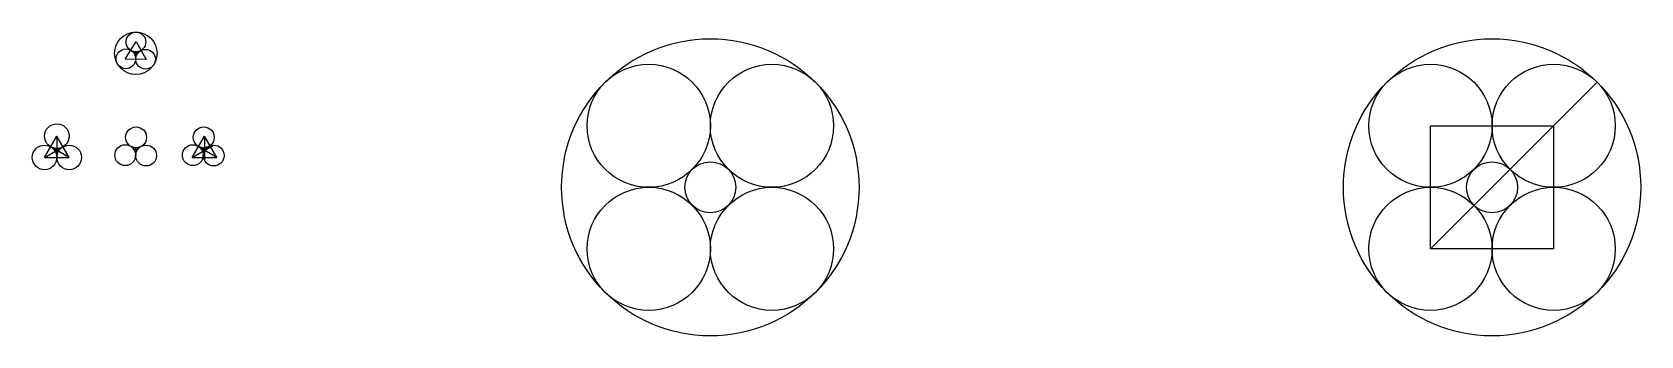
# Model space of a CAD drawing. Header units: millimetres. Extents: x 249 to 379, y 185 to 210.
import ezdxf

# ---------------------------------------------------------------- set-up
doc = ezdxf.new("R2010")
doc.units = ezdxf.units.MM

msp = doc.modelspace()

# ---------------------------------------------------------------- linework, layer by layer
for p, q in [((256.33, 207.45), (257.21, 208.9)), ((257.11, 207.97), (257.18, 207.83)), ((257.27, 207.97), (257.11, 207.97)), ((257.18, 207.83), (257.27, 207.97)), ((257.21, 208.9), (258.02, 207.42)), ((258.02, 207.42), (256.33, 207.45)), ((372.27, 202.04), (375.81, 205.58)), ((249.78, 199.47), (250.78, 201.2)), ((251.78, 199.47), (250.78, 201.2)), ((250.78, 201.2), (250.78, 199.2)), ((261.77, 199.47), (262.77, 201.2)), ((263.77, 199.47), (262.77, 201.2)), ((262.77, 201.2), (262.77, 199.2)), ((362.27, 192.04), (372.27, 202.04)), ((249.78, 199.47), (251.51, 200.47)), ((251.78, 199.47), (250.04, 200.47)), ((261.77, 199.47), (263.5, 200.47)), ((263.77, 199.47), (262.04, 200.47)), ((249.78, 199.47), (251.78, 199.47)), ((261.77, 199.47), (263.77, 199.47))]:
    msp.add_line(p, q)
msp.add_lwpolyline([(362.27, 202.04), (372.27, 202.04), (372.27, 192.04), (362.27, 192.04)], close=True)
for centre, radius in [((257.19, 207.93), 1.72), ((257.2, 208.85), 0.801), ((303.82, 197.04), 12.07), ((367.27, 197.04), 12.07), ((256.38, 207.48), 0.8), ((257.11, 207.97), 0.0808), ((257.18, 207.83), 0.0808), ((257.19, 207.92), 0.0125), ((257.98, 207.45), 0.8), ((257.27, 207.97), 0.0808), ((298.82, 202.04), 5), ((308.82, 202.04), 5), ((362.27, 202.04), 5), ((372.27, 202.04), 5), ((250.78, 201.2), 1), ((257.21, 201.1), 0.848), ((262.7, 201.1), 0.848), ((249.78, 199.47), 1), ((250.64, 200.12), 0.0856), ((250.78, 200.04), 0.155), ((250.78, 199.89), 0.0856), ((251.78, 199.47), 1), ((250.91, 200.12), 0.0856), ((256.33, 199.65), 0.847), ((257.1, 200.18), 0.0856), ((257.18, 200.03), 0.0856), ((258.02, 199.62), 0.847), ((257.27, 200.17), 0.0856), ((261.82, 199.65), 0.847), ((262.59, 200.18), 0.0856), ((262.67, 200.03), 0.0856), ((263.51, 199.62), 0.847), ((262.76, 200.17), 0.0856), ((303.82, 197.04), 2.07), ((367.27, 197.04), 2.07), ((298.82, 192.04), 5), ((308.82, 192.04), 5), ((362.27, 192.04), 5), ((372.27, 192.04), 5)]:
    msp.add_circle(centre, radius)

doc.saveas('drawing.dxf')
